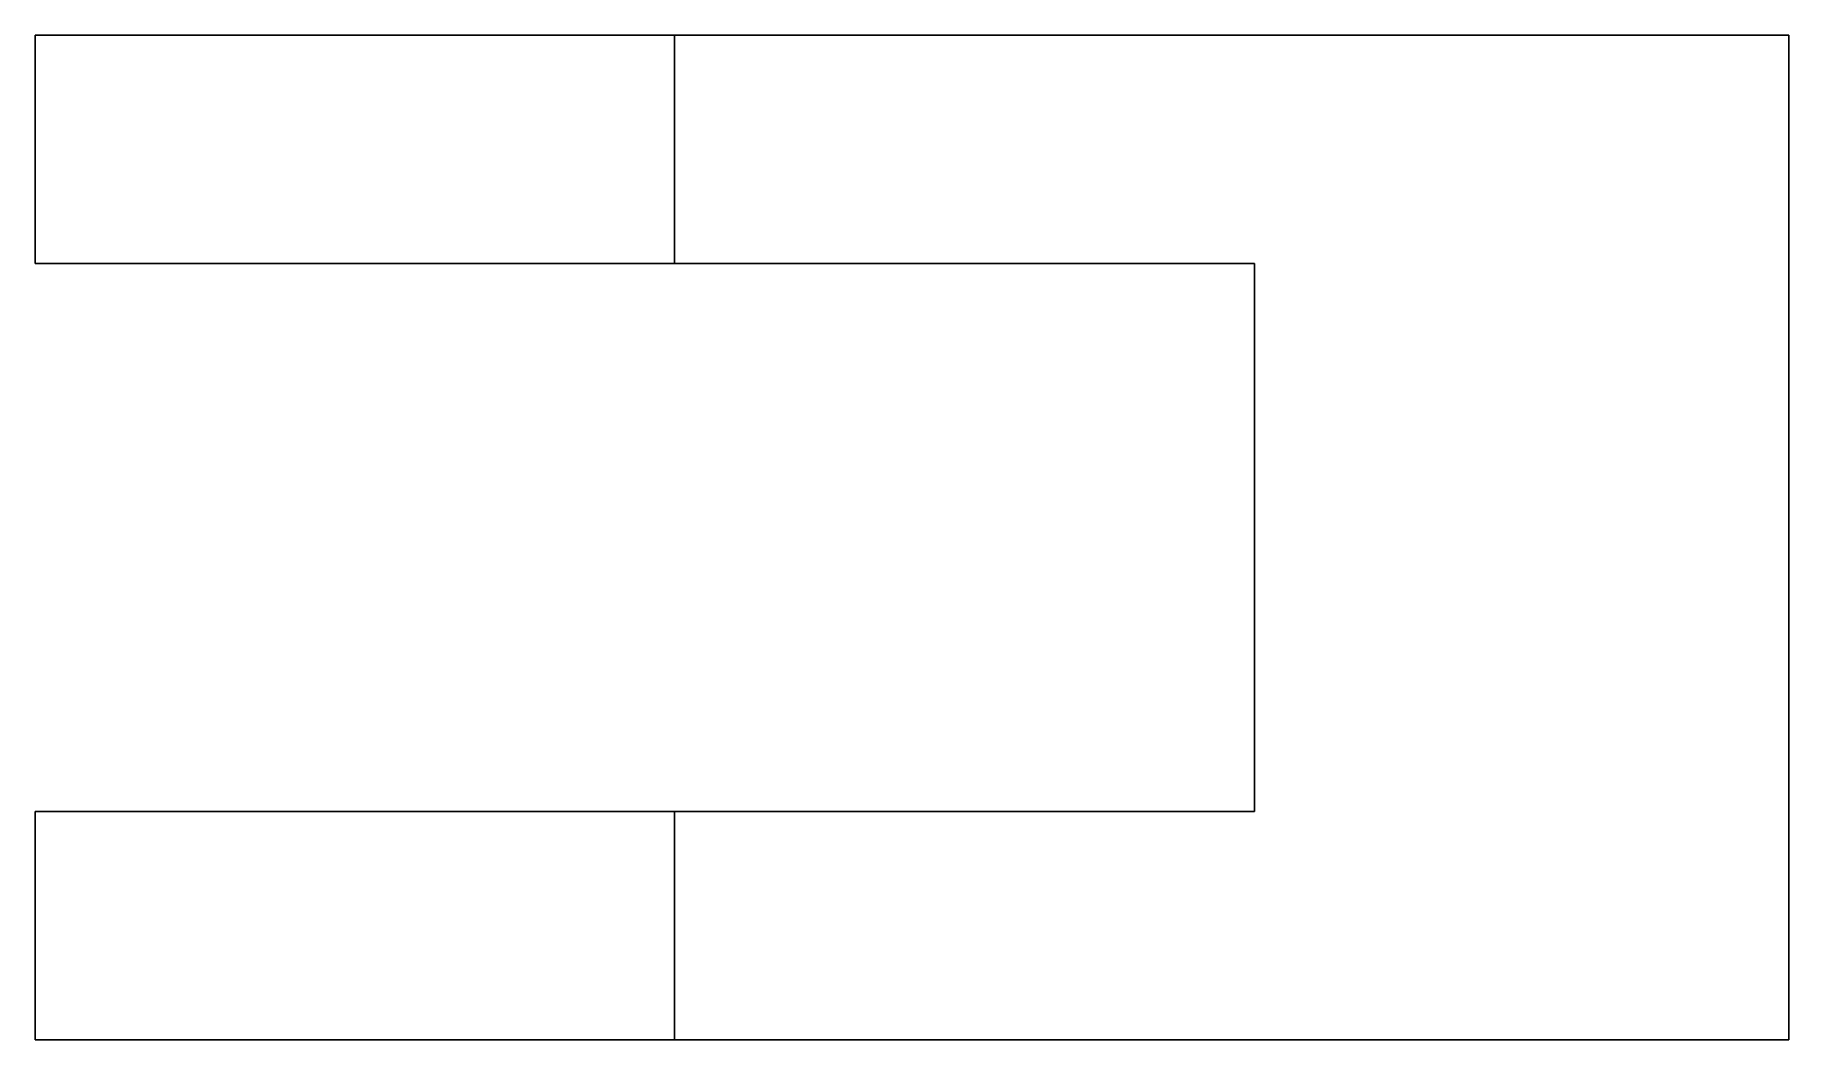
# Model space of a CAD drawing. Header units: metres. Extents: x -6.7 to 31.7, y -22 to 0.
import ezdxf

# ---------------------------------------------------------------- set-up
doc = ezdxf.new("R2010")
doc.units = ezdxf.units.M

msp = doc.modelspace()

# ---------------------------------------------------------------- linework, layer by layer
for points in [[(-6.7, -5), (-6.7, -4.9), (-6.7, -4.8), (-6.7, -4.7), (-6.7, -4.6), (-6.7, -4.5), (-6.7, -4.4), (-6.7, -4.3), (-6.7, -4.2), (-6.7, -4.1), (-6.7, -4), (-6.7, -3.9), (-6.7, -3.8), (-6.7, -3.7), (-6.7, -3.6), (-6.7, -3.5), (-6.7, -3.4), (-6.7, -3.3), (-6.7, -3.2), (-6.7, -3.1), (-6.7, -3), (-6.7, -2.9), (-6.7, -2.8), (-6.7, -2.7), (-6.7, -2.6), (-6.7, -2.5), (-6.7, -2.4), (-6.7, -2.3), (-6.7, -2.2), (-6.7, -2.1), (-6.7, -2), (-6.7, -1.9), (-6.7, -1.8), (-6.7, -1.7), (-6.7, -1.6), (-6.7, -1.5), (-6.7, -1.4), (-6.7, -1.3), (-6.7, -1.2), (-6.7, -1.1), (-6.7, -1), (-6.7, -0.9), (-6.7, -0.8), (-6.7, -0.7), (-6.7, -0.6), (-6.7, -0.5), (-6.7, -0.4), (-6.7, -0.3), (-6.7, -0.2), (-6.7, -0.1), (-6.7, 0)], [(7.3, 0), (7.251, 0), (7.202, 0), (7.153, 0), (7.062, 0), (6.917, 0), (6.772, 0), (6.627, 0), (6.407, 0), (6.173, 0), (5.94, 0), (5.684, 0), (5.374, 0), (5.063, 0), (4.753, 0), (4.399, 0), (4.027, 0), (3.656, 0), (3.278, 0), (2.864, 0), (2.449, 0), (2.035, 0), (1.608, 0), (1.172, 0), (0.736, 0), (0.3, 0), (-0.136, 0), (-0.572, 0), (-1.008, 0), (-1.435, 0), (-1.849, 0), (-2.264, 0), (-2.678, 0), (-3.056, 0), (-3.427, 0), (-3.799, 0), (-4.153, 0), (-4.463, 0), (-4.774, 0), (-5.084, 0), (-5.34, 0), (-5.573, 0), (-5.807, 0), (-6.027, 0), (-6.172, 0), (-6.317, 0), (-6.462, 0), (-6.553, 0), (-6.602, 0), (-6.651, 0), (-6.7, 0)], [(7.3, -5), (7.3, -4.9), (7.3, -4.8), (7.3, -4.7), (7.3, -4.6), (7.3, -4.5), (7.3, -4.4), (7.3, -4.3), (7.3, -4.2), (7.3, -4.1), (7.3, -4), (7.3, -3.9), (7.3, -3.8), (7.3, -3.7), (7.3, -3.6), (7.3, -3.5), (7.3, -3.4), (7.3, -3.3), (7.3, -3.2), (7.3, -3.1), (7.3, -3), (7.3, -2.9), (7.3, -2.8), (7.3, -2.7), (7.3, -2.6), (7.3, -2.5), (7.3, -2.4), (7.3, -2.3), (7.3, -2.2), (7.3, -2.1), (7.3, -2), (7.3, -1.9), (7.3, -1.8), (7.3, -1.7), (7.3, -1.6), (7.3, -1.5), (7.3, -1.4), (7.3, -1.3), (7.3, -1.2), (7.3, -1.1), (7.3, -1), (7.3, -0.9), (7.3, -0.8), (7.3, -0.7), (7.3, -0.6), (7.3, -0.5), (7.3, -0.4), (7.3, -0.3), (7.3, -0.2), (7.3, -0.1), (7.3, 0)], [(31.7, 0), (31.212, 0), (30.724, 0), (30.236, 0), (29.748, 0), (29.26, 0), (28.772, 0), (28.284, 0), (27.796, 0), (27.308, 0), (26.82, 0), (26.332, 0), (25.844, 0), (25.356, 0), (24.868, 0), (24.38, 0), (23.892, 0), (23.404, 0), (22.916, 0), (22.428, 0), (21.94, 0), (21.452, 0), (20.964, 0), (20.476, 0), (19.988, 0), (19.5, 0), (19.012, 0), (18.524, 0), (18.036, 0), (17.548, 0), (17.06, 0), (16.572, 0), (16.084, 0), (15.596, 0), (15.108, 0), (14.62, 0), (14.132, 0), (13.644, 0), (13.156, 0), (12.668, 0), (12.18, 0), (11.692, 0), (11.204, 0), (10.716, 0), (10.228, 0), (9.74, 0), (9.252, 0), (8.764, 0), (8.276, 0), (7.788, 0), (7.3, 0)], [(31.7, -22), (31.7, -21.56), (31.7, -21.12), (31.7, -20.68), (31.7, -20.24), (31.7, -19.8), (31.7, -19.36), (31.7, -18.92), (31.7, -18.48), (31.7, -18.04), (31.7, -17.6), (31.7, -17.16), (31.7, -16.72), (31.7, -16.28), (31.7, -15.84), (31.7, -15.4), (31.7, -14.96), (31.7, -14.52), (31.7, -14.08), (31.7, -13.64), (31.7, -13.2), (31.7, -12.76), (31.7, -12.32), (31.7, -11.88), (31.7, -11.44), (31.7, -11), (31.7, -10.56), (31.7, -10.12), (31.7, -9.68), (31.7, -9.24), (31.7, -8.8), (31.7, -8.36), (31.7, -7.92), (31.7, -7.48), (31.7, -7.04), (31.7, -6.6), (31.7, -6.16), (31.7, -5.72), (31.7, -5.28), (31.7, -4.84), (31.7, -4.4), (31.7, -3.96), (31.7, -3.52), (31.7, -3.08), (31.7, -2.64), (31.7, -2.2), (31.7, -1.76), (31.7, -1.32), (31.7, -0.88), (31.7, -0.44), (31.7, 0)], [(-6.7, -5), (-6.651, -5), (-6.602, -5), (-6.553, -5), (-6.462, -5), (-6.317, -5), (-6.172, -5), (-6.027, -5), (-5.807, -5), (-5.573, -5), (-5.34, -5), (-5.084, -5), (-4.774, -5), (-4.463, -5), (-4.153, -5), (-3.799, -5), (-3.427, -5), (-3.056, -5), (-2.678, -5), (-2.264, -5), (-1.849, -5), (-1.435, -5), (-1.008, -5), (-0.572, -5), (-0.136, -5), (0.3, -5), (0.736, -5), (1.172, -5), (1.608, -5), (2.035, -5), (2.449, -5), (2.864, -5), (3.278, -5), (3.656, -5), (4.027, -5), (4.399, -5), (4.753, -5), (5.063, -5), (5.374, -5), (5.684, -5), (5.94, -5), (6.173, -5), (6.407, -5), (6.627, -5), (6.772, -5), (6.917, -5), (7.062, -5), (7.153, -5), (7.202, -5), (7.251, -5), (7.3, -5)], [(7.3, -5), (7.554, -5), (7.808, -5), (8.062, -5), (8.316, -5), (8.57, -5), (8.824, -5), (9.078, -5), (9.332, -5), (9.586, -5), (9.84, -5), (10.094, -5), (10.348, -5), (10.602, -5), (10.856, -5), (11.11, -5), (11.364, -5), (11.618, -5), (11.872, -5), (12.126, -5), (12.38, -5), (12.634, -5), (12.888, -5), (13.142, -5), (13.396, -5), (13.65, -5), (13.904, -5), (14.158, -5), (14.412, -5), (14.666, -5), (14.92, -5), (15.174, -5), (15.428, -5), (15.682, -5), (15.936, -5), (16.19, -5), (16.444, -5), (16.698, -5), (16.952, -5), (17.206, -5), (17.46, -5), (17.714, -5), (17.968, -5), (18.222, -5), (18.476, -5), (18.73, -5), (18.984, -5), (19.238, -5), (19.492, -5), (19.746, -5), (20, -5)], [(20, -5), (20, -5.24), (20, -5.48), (20, -5.72), (20, -5.96), (20, -6.2), (20, -6.44), (20, -6.68), (20, -6.92), (20, -7.16), (20, -7.4), (20, -7.64), (20, -7.88), (20, -8.12), (20, -8.36), (20, -8.6), (20, -8.84), (20, -9.08), (20, -9.32), (20, -9.56), (20, -9.8), (20, -10.04), (20, -10.28), (20, -10.52), (20, -10.76), (20, -11), (20, -11.24), (20, -11.48), (20, -11.72), (20, -11.96), (20, -12.2), (20, -12.44), (20, -12.68), (20, -12.92), (20, -13.16), (20, -13.4), (20, -13.64), (20, -13.88), (20, -14.12), (20, -14.36), (20, -14.6), (20, -14.84), (20, -15.08), (20, -15.32), (20, -15.56), (20, -15.8), (20, -16.04), (20, -16.28), (20, -16.52), (20, -16.76), (20, -17)], [(7.3, -17), (7.251, -17), (7.202, -17), (7.153, -17), (7.062, -17), (6.917, -17), (6.772, -17), (6.627, -17), (6.407, -17), (6.173, -17), (5.94, -17), (5.684, -17), (5.374, -17), (5.063, -17), (4.753, -17), (4.399, -17), (4.027, -17), (3.656, -17), (3.278, -17), (2.864, -17), (2.449, -17), (2.035, -17), (1.608, -17), (1.172, -17), (0.736, -17), (0.3, -17), (-0.136, -17), (-0.572, -17), (-1.008, -17), (-1.435, -17), (-1.849, -17), (-2.264, -17), (-2.678, -17), (-3.056, -17), (-3.427, -17), (-3.799, -17), (-4.153, -17), (-4.463, -17), (-4.774, -17), (-5.084, -17), (-5.34, -17), (-5.573, -17), (-5.807, -17), (-6.027, -17), (-6.172, -17), (-6.317, -17), (-6.462, -17), (-6.553, -17), (-6.602, -17), (-6.651, -17), (-6.7, -17)], [(-6.7, -22), (-6.7, -21.9), (-6.7, -21.8), (-6.7, -21.7), (-6.7, -21.6), (-6.7, -21.5), (-6.7, -21.4), (-6.7, -21.3), (-6.7, -21.2), (-6.7, -21.1), (-6.7, -21), (-6.7, -20.9), (-6.7, -20.8), (-6.7, -20.7), (-6.7, -20.6), (-6.7, -20.5), (-6.7, -20.4), (-6.7, -20.3), (-6.7, -20.2), (-6.7, -20.1), (-6.7, -20), (-6.7, -19.9), (-6.7, -19.8), (-6.7, -19.7), (-6.7, -19.6), (-6.7, -19.5), (-6.7, -19.4), (-6.7, -19.3), (-6.7, -19.2), (-6.7, -19.1), (-6.7, -19), (-6.7, -18.9), (-6.7, -18.8), (-6.7, -18.7), (-6.7, -18.6), (-6.7, -18.5), (-6.7, -18.4), (-6.7, -18.3), (-6.7, -18.2), (-6.7, -18.1), (-6.7, -18), (-6.7, -17.9), (-6.7, -17.8), (-6.7, -17.7), (-6.7, -17.6), (-6.7, -17.5), (-6.7, -17.4), (-6.7, -17.3), (-6.7, -17.2), (-6.7, -17.1), (-6.7, -17)], [(20, -17), (19.746, -17), (19.492, -17), (19.238, -17), (18.984, -17), (18.73, -17), (18.476, -17), (18.222, -17), (17.968, -17), (17.714, -17), (17.46, -17), (17.206, -17), (16.952, -17), (16.698, -17), (16.444, -17), (16.19, -17), (15.936, -17), (15.682, -17), (15.428, -17), (15.174, -17), (14.92, -17), (14.666, -17), (14.412, -17), (14.158, -17), (13.904, -17), (13.65, -17), (13.396, -17), (13.142, -17), (12.888, -17), (12.634, -17), (12.38, -17), (12.126, -17), (11.872, -17), (11.618, -17), (11.364, -17), (11.11, -17), (10.856, -17), (10.602, -17), (10.348, -17), (10.094, -17), (9.84, -17), (9.586, -17), (9.332, -17), (9.078, -17), (8.824, -17), (8.57, -17), (8.316, -17), (8.062, -17), (7.808, -17), (7.554, -17), (7.3, -17)], [(7.3, -22), (7.3, -21.9), (7.3, -21.8), (7.3, -21.7), (7.3, -21.6), (7.3, -21.5), (7.3, -21.4), (7.3, -21.3), (7.3, -21.2), (7.3, -21.1), (7.3, -21), (7.3, -20.9), (7.3, -20.8), (7.3, -20.7), (7.3, -20.6), (7.3, -20.5), (7.3, -20.4), (7.3, -20.3), (7.3, -20.2), (7.3, -20.1), (7.3, -20), (7.3, -19.9), (7.3, -19.8), (7.3, -19.7), (7.3, -19.6), (7.3, -19.5), (7.3, -19.4), (7.3, -19.3), (7.3, -19.2), (7.3, -19.1), (7.3, -19), (7.3, -18.9), (7.3, -18.8), (7.3, -18.7), (7.3, -18.6), (7.3, -18.5), (7.3, -18.4), (7.3, -18.3), (7.3, -18.2), (7.3, -18.1), (7.3, -18), (7.3, -17.9), (7.3, -17.8), (7.3, -17.7), (7.3, -17.6), (7.3, -17.5), (7.3, -17.4), (7.3, -17.3), (7.3, -17.2), (7.3, -17.1), (7.3, -17)], [(7.3, -22), (7.251, -22), (7.202, -22), (7.153, -22), (7.062, -22), (6.917, -22), (6.772, -22), (6.627, -22), (6.407, -22), (6.173, -22), (5.94, -22), (5.684, -22), (5.374, -22), (5.063, -22), (4.753, -22), (4.399, -22), (4.027, -22), (3.656, -22), (3.278, -22), (2.864, -22), (2.449, -22), (2.035, -22), (1.608, -22), (1.172, -22), (0.736, -22), (0.3, -22), (-0.136, -22), (-0.572, -22), (-1.008, -22), (-1.435, -22), (-1.849, -22), (-2.264, -22), (-2.678, -22), (-3.056, -22), (-3.427, -22), (-3.799, -22), (-4.153, -22), (-4.463, -22), (-4.774, -22), (-5.084, -22), (-5.34, -22), (-5.573, -22), (-5.807, -22), (-6.027, -22), (-6.172, -22), (-6.317, -22), (-6.462, -22), (-6.553, -22), (-6.602, -22), (-6.651, -22), (-6.7, -22)], [(31.7, -22), (31.212, -22), (30.724, -22), (30.236, -22), (29.748, -22), (29.26, -22), (28.772, -22), (28.284, -22), (27.796, -22), (27.308, -22), (26.82, -22), (26.332, -22), (25.844, -22), (25.356, -22), (24.868, -22), (24.38, -22), (23.892, -22), (23.404, -22), (22.916, -22), (22.428, -22), (21.94, -22), (21.452, -22), (20.964, -22), (20.476, -22), (19.988, -22), (19.5, -22), (19.012, -22), (18.524, -22), (18.036, -22), (17.548, -22), (17.06, -22), (16.572, -22), (16.084, -22), (15.596, -22), (15.108, -22), (14.62, -22), (14.132, -22), (13.644, -22), (13.156, -22), (12.668, -22), (12.18, -22), (11.692, -22), (11.204, -22), (10.716, -22), (10.228, -22), (9.74, -22), (9.252, -22), (8.764, -22), (8.276, -22), (7.788, -22), (7.3, -22)]]:
    msp.add_lwpolyline(points)

doc.saveas('drawing.dxf')
